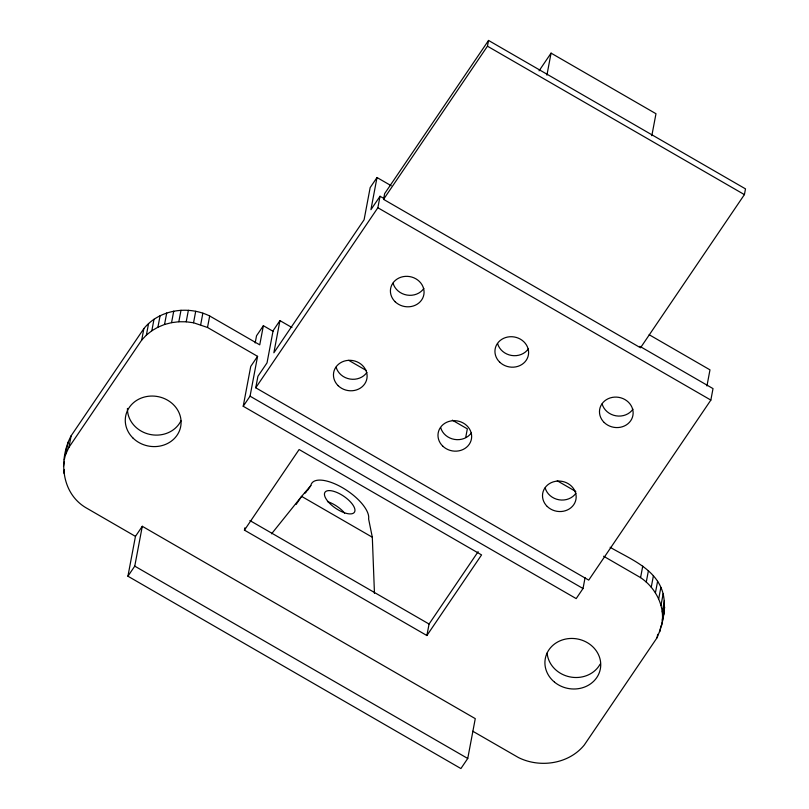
<?xml version="1.0" encoding="UTF-8"?>
<svg xmlns="http://www.w3.org/2000/svg" width="809" height="809" viewBox="0 0 809 809"><rect width="100%" height="100%" fill="white"/><g stroke="black" fill="none" stroke-linecap="round" stroke-linejoin="round"><path stroke-width="1.21" d="M135.457 536.377L142.293 526.295L475.267 718.635L467.744 758.478L460.908 768.55L127.923 576.21L135.457 536.377L85.43 507.435C61.039 492.519 58.632 459.31 71.121 435.818L143.871 328.575C159.343 309.503 188.163 305.317 209.683 315.985L259.75 344.856L263.37 325.703L273.139 331.346M65.671 454.911L66.48 448.297M472.78 731.225L518.498 757.578C540.007 768.257 568.838 764.06 584.3 744.988L657.05 637.745C662.864 624.214 666.404 608.479 663.147 593.867C656.797 568.818 629.989 559.009 610.117 547.258M661.701 625.266L664.674 607.165M63.506 466.399L64.366 461.797M64.305 459.785L68.3 441.896M63.749 473.083L64.396 469.635M66.136 453.384L68.947 447.316L71.121 435.818M68.947 447.316L141.706 340.063L143.871 328.575M141.706 340.063L146.389 335.068L148.563 323.58M146.389 335.068L151.829 330.76L154.003 319.262M151.829 330.76L157.927 327.2L160.091 315.712M157.927 327.2L164.54 324.48L166.715 312.992M164.54 324.48L171.559 322.66L173.733 311.162M171.559 322.66L178.829 321.749L180.994 310.262M127.923 576.21L134.759 566.138L142.293 526.295M178.829 321.749L186.201 321.79L188.376 310.302M585.079 577.656L583.026 588.517L576.19 598.599L243.216 406.26L250.052 396.177L257.575 356.344L207.508 327.473L193.543 322.771L195.707 311.283M200.693 324.682L202.857 313.194M207.508 327.473L209.683 315.985M243.216 406.26L250.739 366.416L257.575 356.344M255.169 342.955L256.534 335.775L263.37 325.703M639.868 346.343L713.012 388.603L710.848 400.091L588.719 580.124L255.745 387.784L257.919 376.296L267.031 362.857L273.108 330.679L279.944 320.607L291.958 327.544M279.944 320.607L273.867 352.785L364.09 219.775L370.168 187.597L377.004 177.525L391.202 185.716M244.439 530.138L299.118 449.531L481.567 554.913L426.889 635.53L244.439 530.138L244.874 527.842M377.004 177.525L370.927 209.693L380.038 196.263L384.406 198.781M255.745 387.784L377.864 207.751L380.038 196.263M383.557 199.358L384.649 193.614L488.545 40.45L745.494 188.871L744.411 194.615L640.516 347.779L383.557 199.358L487.453 46.194L488.545 40.45M426.889 635.53L429.063 624.032L478.129 551.698M465.701 437.507L467.339 428.851L452.332 420.174M546.914 75.126L551.071 53.131L655.978 113.725L651.821 135.72M662.5 618.663C663.168 602.27 653.985 586.646 640.576 577.626L642.74 566.128M646.27 582.065L648.444 570.567M651.255 587.162L653.429 575.674M655.421 592.825L657.596 581.327M658.688 598.933L660.852 587.435M660.983 605.354L663.147 593.867M657.05 637.745L657.707 634.296M662.258 611.978L664.432 600.48M659.871 631.677L660.963 625.923M706.945 385.944L709.978 369.855L649.162 334.724M662.045 620.179L663.876 613.778M539.067 70.828L551.071 53.131M296.145 504.442L301.615 496.382L310.828 485.562A33.796 13.804 34.2 0 1 342.46 487.696A33.796 13.804 34.2 0 1 368.601 518.933L372.312 537.227L374.466 593.442M307.41 490.598L310.828 485.562M271.561 533.819L301.615 496.382L372.312 537.227M186.201 321.79L193.543 322.771M487.453 46.194L744.411 194.615M377.864 207.751L710.848 400.091M348.73 360.339L366.204 370.431M557.239 480.779L575.796 491.498M250.052 396.177L583.026 588.517M249.88 520.541L429.063 624.032M134.759 566.138L467.744 758.478M603.605 556.228L640.576 577.626M632.921 409.182A16.898 15.189 10.7 0 1 616.003 415.826A16.898 15.189 10.7 0 1 602.139 403.964M366.902 372.393A16.898 15.189 10.7 0 1 349.984 379.037A16.898 15.189 10.7 0 1 336.119 367.175M528.388 348.8A16.898 15.189 10.7 0 1 511.47 355.444A16.898 15.189 10.7 0 1 497.606 343.582M575.957 493.156A16.898 15.189 10.7 0 1 559.049 499.8A16.898 15.189 10.7 0 1 545.175 487.938M471.425 432.775A16.898 15.189 10.7 0 1 454.516 439.418A16.898 15.189 10.7 0 1 440.652 427.557M423.855 288.429A16.898 15.189 10.7 0 1 406.947 295.063A16.898 15.189 10.7 0 1 393.083 283.211M180.963 420.791A28.012 25.18 10.7 0 1 149.463 434.322A28.012 25.18 10.7 0 1 127.438 408.444M600.106 664.169A28.012 25.18 10.7 0 1 569.698 676.85A28.012 25.18 10.7 0 1 547.147 653.045M327.443 501.57A17.788 7.261 34.2 0 1 344.654 513.118M304.902 493.369A33.796 13.804 34.2 0 1 306.672 491.67M338.182 385.711A16.898 15.189 10.7 0 0 366.477 380.301A16.898 15.189 10.7 0 0 346.191 360.622A16.898 15.189 10.7 0 0 338.182 385.711M604.202 422.5A16.898 15.189 10.7 0 0 632.496 417.09A16.898 15.189 10.7 0 0 612.211 397.411A16.898 15.189 10.7 0 0 604.202 422.5M442.715 446.093A16.898 15.189 10.7 0 0 471.01 440.683A16.898 15.189 10.7 0 0 450.724 420.993A16.898 15.189 10.7 0 0 442.715 446.093M499.669 362.119A16.898 15.189 10.7 0 0 527.964 356.708A16.898 15.189 10.7 0 0 507.678 337.029A16.898 15.189 10.7 0 0 499.669 362.119M547.238 506.474A16.898 15.189 10.7 0 0 575.533 501.054A16.898 15.189 10.7 0 0 555.257 481.375A16.898 15.189 10.7 0 0 547.238 506.474M395.146 301.747A16.898 15.189 10.7 0 0 423.431 296.327A16.898 15.189 10.7 0 0 403.155 276.648A16.898 15.189 10.7 0 0 395.146 301.747M133.121 438.185A28.012 25.18 10.7 0 0 180.023 429.215A28.012 25.18 10.7 0 0 146.399 396.582A28.012 25.18 10.7 0 0 133.121 438.185M554.529 682.159A28.012 25.18 10.7 0 0 600.238 669.488A28.012 25.18 10.7 0 0 563.711 639.525A28.012 25.18 10.7 0 0 554.529 682.159M327.938 501.459A17.788 7.261 34.2 0 0 354.018 512.714A17.788 7.261 34.2 0 0 337.171 492.58A17.788 7.261 34.2 0 0 327.938 501.459"/></g></svg>
